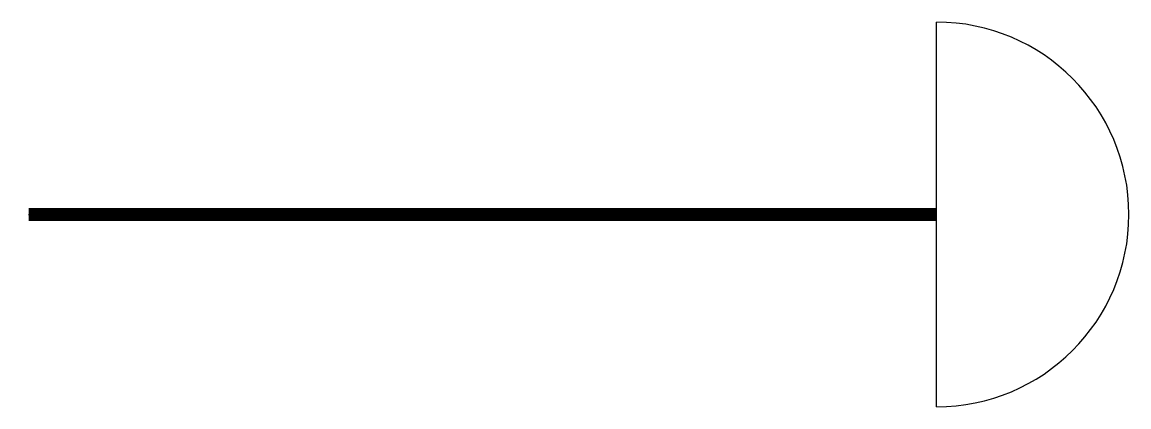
# Model space of a CAD drawing. Extents: x -100642 to -99089, y -153209 to -152669.
import ezdxf

# ---------------------------------------------------------------- set-up
doc = ezdxf.new("R2010")
doc.units = 0
doc.header["$LTSCALE"] = 1000
doc.header["$MEASUREMENT"] = 0
doc.layers.add('TEXT', color=4, linetype='CONTINUOUS')

msp = doc.modelspace()

# ---------------------------------------------------------------- linework, layer by layer
at = {"layer": 'TEXT'}
for p, q in [((-99359.3, -153208.5), (-99359.3, -152668.5)), ((-100633.1, -152938.5), (-99359.3, -152938.5))]:
    msp.add_line(p, q, dxfattribs=at)
at = {"layer": 'TEXT', "const_width": 18}
msp.add_lwpolyline([(-100633.1, -152938.5), (-99359.3, -152938.5)], dxfattribs=at)
at = {"layer": 'TEXT'}
msp.add_arc((-99359.3, -152938.5), 270, 270, 90, dxfattribs=at)

doc.saveas('drawing.dxf')
